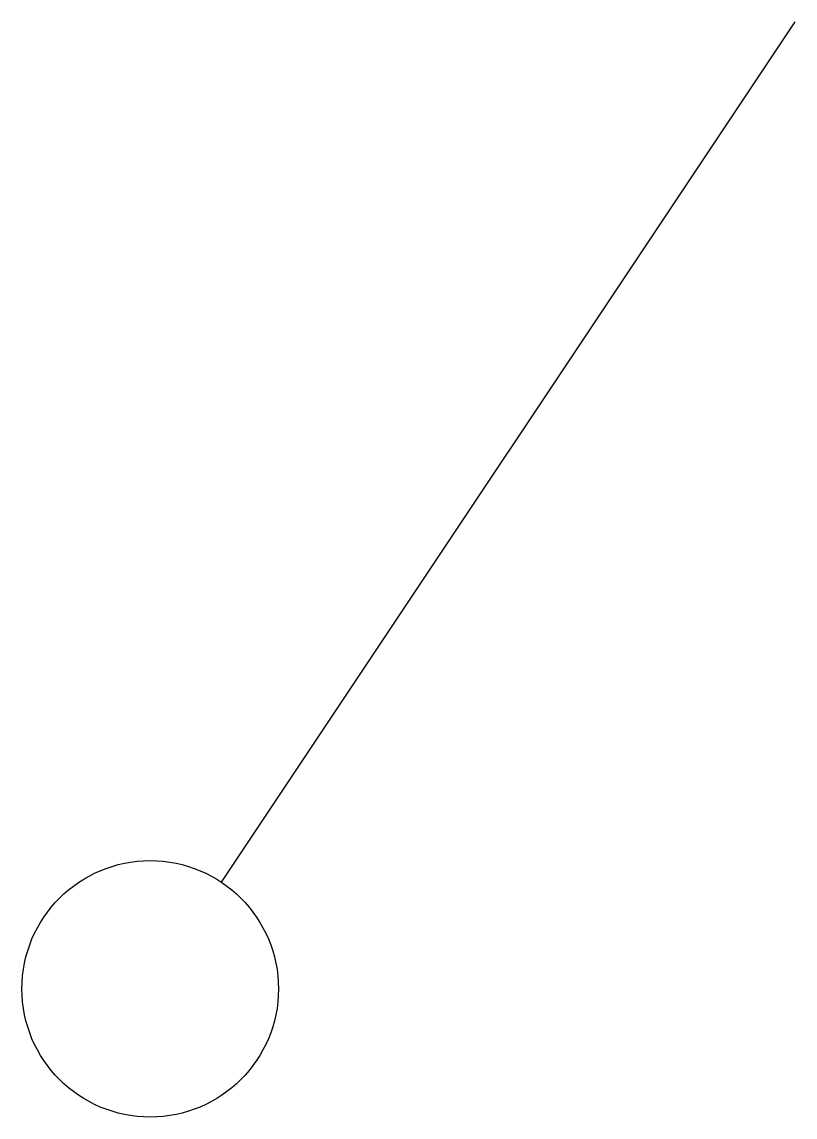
# Model space of a CAD drawing. Header units: millimetres. Extents: x 0.3 to 3, y 0.18 to 4.
import ezdxf

# ---------------------------------------------------------------- set-up
doc = ezdxf.new("R2010")
doc.units = ezdxf.units.MM
doc.layers.get('0').update_dxf_attribs({"lineweight": 25, "true_color": 0xffffff})

msp = doc.modelspace()

# ---------------------------------------------------------------- linework, layer by layer
msp.add_line((1, 1), (3, 4))
msp.add_circle((0.7519, 0.6279), 0.4472)

doc.saveas('drawing.dxf')
